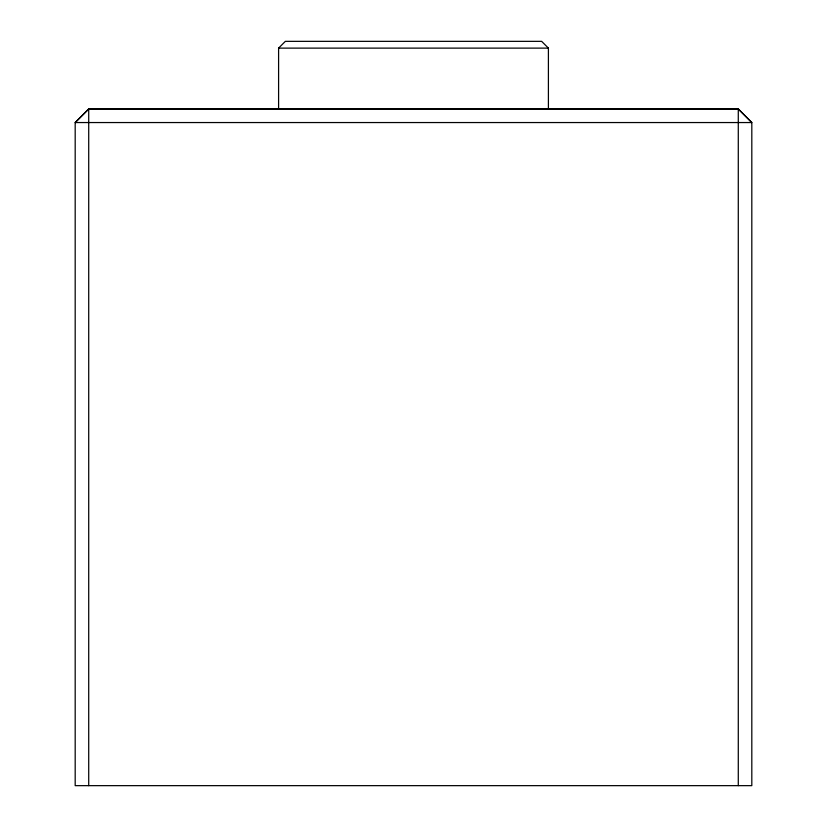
<?xml version="1.0" encoding="UTF-8"?>
<svg xmlns="http://www.w3.org/2000/svg" width="827" height="827" viewBox="0 0 827 827"><rect width="100%" height="100%" fill="white"/><g stroke="black" fill="none" stroke-linecap="round" stroke-linejoin="round"><path stroke-width="1.24" d="M88.716 108.947L75.185 122.551L75.185 785.65L751.815 785.65L751.815 122.551L738.284 108.947L88.716 108.947L88.716 785.65M278.596 108.947L278.596 48.121L285.346 41.35L541.654 41.35L548.404 48.121L548.404 108.947M278.596 48.121L548.404 48.121M738.284 108.947L738.284 785.65M88.716 109.009L75.185 122.551L751.815 122.551L738.284 109.009L88.716 109.123"/></g></svg>
